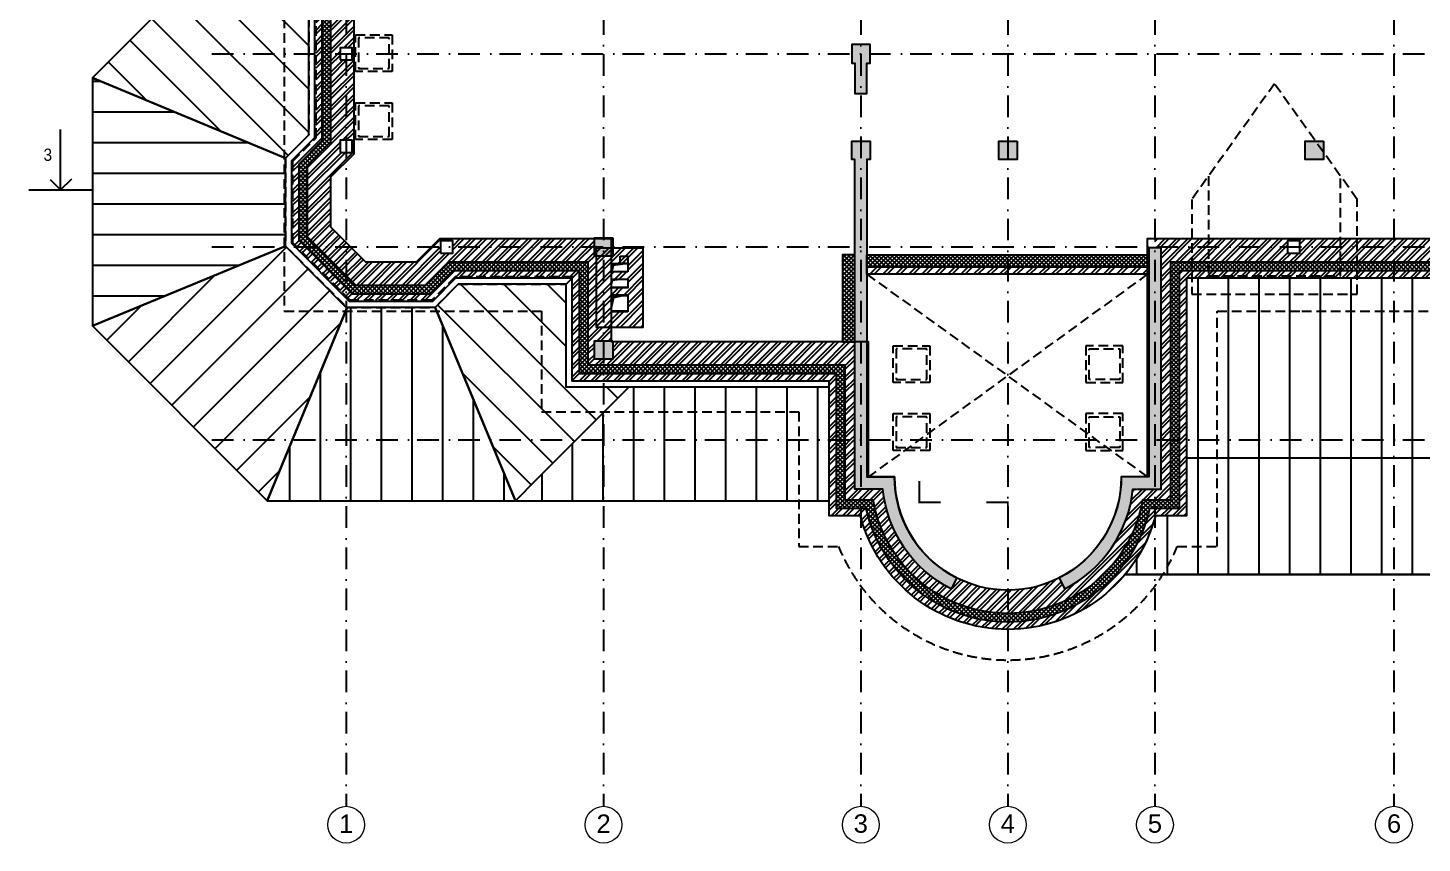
# Model space of a CAD drawing. Header units: millimetres. Extents: x 1177761 to 1329492, y 746793 to 827002.
# Drawn here: x 1225678 to 1248433, y 779421 to 792721 of the extents above; entities that cross this region are included whole.
import ezdxf

# ---------------------------------------------------------------- set-up
doc = ezdxf.new("R2010")
doc.units = ezdxf.units.MM
doc.linetypes.add('HIDDEN', pattern=[9.524999999999999, 6.35, -3.175])
doc.linetypes.add('Tengelyvonal', pattern=[670.2780000000002, 352.7780000000001, -176.389, 0, -141.1110000000001])
for name, color, linetype in [('axis', 40, 'Continuous'), ('roof hatch', 253, 'Continuous'), ('seiling', 7, 'Continuous'), ('text', 7, 'Continuous')]:
    doc.layers.add(name, color=color, linetype=linetype)
for name, color, linetype, lineweight in [('roof', 251, 'Continuous', 15), ('wall', 5, 'Continuous', 30), ('wall hatch', 251, 'Continuous', 15)]:
    doc.layers.add(name, color=color, linetype=linetype, lineweight=lineweight)
doc.styles.add('GENERATED_STYLE_10', font='')
doc.styles.get("Standard").update_dxf_attribs({"font": 'arial.ttf'})
doc.styles.get('GENERATED_STYLE_10').set_extended_font_data('Arial Кириллический')
pattern_1 = [(45, (241950.7361927017, 1638692.937732008), (-92.80776503073436, 92.80776503073437), []), (45, (242012.6080359517, 1638692.937732008), (-92.80776503073436, 92.80776503073437), [])]
pattern_2 = [(45, (241950.7361927017, 1638692.937732008), (-35.35533905932737, 35.35533905932738), []), (135, (241950.7361927017, 1638692.937732008), (-35.35533905932738, -35.35533905932737), [])]

msp = doc.modelspace()

# ---------------------------------------------------------------- hatches: boundary and pattern name
at = {"layer": 'roof hatch', "lineweight": -3, "ltscale": 50}
h = msp.add_hatch(dxfattribs=at)
h.set_pattern_fill('ANSI31', color=256, scale=4000, angle=135, style=0)
h.set_pattern_definition([(180, (107068.3244339103, 1470851.009089514), (-8.526512829121202e-14, -500), [])])
h.paths.add_polyline_path([(1226729.540302648, 787862.4145728125), (1229883.501333268, 789162.6773155446), (1229883.501333268, 790596.6087683007), (1226729.540302648, 791907.8608763376)])
h.paths.add_polyline_path([(1261083.607534041, 789057.7710389475), (1263649.170378444, 786755.6330380143), (1265721.632191716, 784895.965828449), (1265721.675995964, 802228.1131824722), (1261083.60753404, 798031.7319181823)])
h = msp.add_hatch(dxfattribs=at)
h.set_pattern_fill('ANSI31', color=256, scale=4000, angle=45, style=0)
h.set_pattern_definition([(90, (248775.0865137447, 1638802.048426316), (-500, 8.526512829121202e-14), [])])
h.paths.add_polyline_path([(1242335.205074909, 800488.5089542036), (1242509.856553905, 800067.115000741), (1247463.076270178, 800068.9941380509), (1247463.076270178, 800490.6319090999)])
h.paths.add_polyline_path([(1229879.669517779, 799665.1314466267), (1230303.712790347, 799241.2265416732), (1241688.666655505, 799245.9056103509), (1241514.016274181, 799667.300661512)])
h.paths.add_polyline_path([(1251293.97695238, 802228.1131824722), (1252014.53430088, 801507.5558339718), (1261082.958299007, 801508.440847832), (1261083.60753404, 798031.7319181823), (1265721.675995964, 802228.1131824722)])
h.paths.add_polyline_path([(1265721.632191716, 784895.965828449), (1261083.607534041, 789057.7710389475), (1261083.607534041, 788615.3002475797), (1261083.607534041, 786958.0196898456), (1257188.66789696, 786958.0196898456), (1257188.674206794, 784895.965828449)])
edge = h.paths.add_edge_path()
edge.add_line((1251358.552607101, 788637.7641854353), (1244587.66789696, 788637.7641854355))
edge.add_line((1244587.66789696, 788637.7641854355), (1244587.66789696, 784757.7480688439))
edge.add_line((1244587.667896959, 784757.7480688439), (1244078.771350341, 784757.7480689974))
edge.add_arc((1241672.425573402, 785397.748070409), 2489.99999999999, 320.1715699377554, 345.1062063246521, ccw=False)
edge.add_line((1243584.660434699, 783802.9258749156), (1252361.317745804, 783802.925874915))
edge.add_arc((1254273.552607101, 785397.7480704095), 2490.000000000195, 194.8937936417516, 219.8284300622717, ccw=False)
edge.add_line((1251867.206829786, 784757.7480704088), (1251358.552607101, 784757.7480704087))
edge.add_line((1251358.552607101, 784757.7480704087), (1251358.552607101, 788637.7641854353))
h = msp.add_hatch(dxfattribs=at)
h.set_pattern_fill('ANSI31', color=256, scale=4000, angle=90, style=0)
h.set_pattern_definition([(135, (107068.3244339103, 1470851.009089514), (-353.5533905932738, -353.5533905932737), [])])
h.paths.add_polyline_path([(1235485.131323548, 786858.0358344944), (1234461.79638973, 786858.0358344944), (1234461.79638973, 788538.0358344947), (1232699.709784324, 788538.0358344944), (1232322.539748033, 788160.8287916188), (1233634.662652286, 785007.5671632339), (1233979.66544111, 785352.2737779205)])
h.paths.add_polyline_path([(1226729.540302648, 791907.8608763376), (1229883.501333268, 790596.6087683007), (1230262.427838881, 790975.5160846402), (1230262.452779798, 793077.0432132771), (1229570.132250626, 794748.4528243142)])
h = msp.add_hatch(dxfattribs=at)
h.set_pattern_fill('ANSI31', color=256, scale=4000, style=0)
h.set_pattern_definition([(45, (107068.3244339103, 1470851.009089514), (-353.5533905932737, 353.5533905932738), [])])
h.paths.add_polyline_path([(1229582.32033283, 785007.4677261225), (1230884.677562623, 788150.0647854359), (1229883.501333268, 789162.6773155446), (1226729.540302648, 787862.4145728125)])
h = msp.add_hatch(dxfattribs=at)
h.set_pattern_fill('ANSI31', color=256, scale=4000, angle=45, style=0)
h.set_pattern_definition([(90, (241950.7361927017, 1638802.048426316), (-500, 8.526512829121202e-14), [])])
h.paths.add_polyline_path([(1233634.662652286, 785007.5671632339), (1232322.539748033, 788160.8287916188), (1230889.138389451, 788160.8287916189), (1229582.32033283, 785007.4677261225)])
h = msp.add_hatch(dxfattribs=at)
h.set_pattern_fill('ANSI31', color=256, scale=4000, angle=45, style=0)
h.set_pattern_definition([(90, (107068.3244339103, 1470851.009089514), (-500, 8.526512829121202e-14), [])])
h.paths.add_polyline_path([(1238757.5526071, 786858.0358344943), (1235485.131323548, 786858.0358344944), (1233979.66544111, 785352.2737779205), (1233634.662652286, 785007.5671632338), (1238757.5526071, 785007.5671632339)])
at = {"layer": 'seiling', "lineweight": -3, "ltscale": 50}
h = msp.add_hatch(color=256, dxfattribs=at)
h.paths.add_polyline_path([(1235201.79638973, 788622.7480704087), (1235471.796389729, 788622.7480704087), (1235233.078765918, 788590.8111589833), (1235201.79638973, 788487.7480704087)])
h.paths.add_polyline_path([(1235201.79638973, 788367.7480704087), (1235471.796389729, 788367.7480704087), (1235240.475255117, 788329.0692050204), (1235201.79638973, 788097.7480704087)])
at = {"layer": 'wall', "lineweight": -3, "ltscale": 2}
for points in [[(1235201.79638973, 788877.7480704078), (1235471.796389729, 788877.7480704078), (1235231.927566869, 788845.8342098332), (1235201.79638973, 788742.7480704078)], [(1235201.79638973, 788622.7480704078), (1235471.796389729, 788622.7480704078), (1235231.927566869, 788590.8342098332), (1235201.79638973, 788487.7480704078)], [(1235201.79638973, 788357.7480704078), (1235471.796389729, 788357.7480704078), (1235251.707766437, 788307.8366936989), (1235201.79638973, 788087.7480704078)]]:
    msp.add_hatch(color=252, dxfattribs=at).paths.add_polyline_path(points)
at = {"layer": 'wall hatch', "lineweight": -3, "ltscale": 100}
h = msp.add_hatch(dxfattribs=at)
h.set_pattern_fill('ANSI37', color=256, scale=400, style=0)
h.set_pattern_definition(pattern_2)
edge = h.paths.add_edge_path()
edge.add_line((1234681.79638973, 787078.0358344946), (1234681.79638973, 788757.6283994674))
edge.add_line((1234681.79638973, 788757.6283994674), (1232608.561275435, 788757.9974880001))
edge.add_line((1232608.561275435, 788757.9974880001), (1232229.810368386, 788379.2465809503))
edge.add_line((1232229.810368386, 788379.2465809503), (1230978.059051584, 788379.2465809503))
edge.add_line((1230978.059051584, 788379.2465809503), (1230103.501333268, 789253.8042992664))
edge.add_line((1230103.501333268, 789253.8042992664), (1230103.501333268, 790505.4485963134))
edge.add_line((1230103.501333268, 790505.4485963134), (1230482.344096689, 790884.2913597341))
edge.add_line((1230482.344096689, 790884.2913597341), (1230482.344096689, 793570.3704458779))
edge.add_line((1230482.344096689, 793570.3704458779), (1231700.182744267, 794788.2090934555))
edge.add_line((1231700.182744267, 794788.2090934555), (1234681.79638973, 794788.2090934552))
edge.add_line((1234681.79638973, 794788.2090934552), (1234681.79638973, 799088.5934976874))
edge.add_line((1234681.79638973, 799088.5934976874), (1234937.199709812, 799088.5934976877))
edge.add_line((1234937.199709812, 799088.5934976877), (1241783.967040154, 799088.5934976763))
edge.add_line((1241783.967040154, 799088.5934976763), (1242583.890715231, 799888.5171727542))
edge.add_line((1242583.890715231, 799888.5171727542), (1247583.076270178, 799888.517172754))
edge.add_line((1247583.076270178, 799888.517172754), (1247583.076270178, 801031.5169935696))
edge.add_line((1247583.076270178, 801031.5169935696), (1248659.67245908, 802108.1131824723))
edge.add_line((1248659.67245908, 802108.1131824723), (1251244.271324895, 802108.1131824723))
edge.add_line((1251244.271324895, 802108.1131824723), (1251963.943659535, 801388.440847832))
edge.add_line((1251963.943659535, 801388.440847832), (1259148.283959487, 801388.440847832))
edge.add_line((1259148.283959487, 801388.440847832), (1259148.283959487, 795878.2090934552))
edge.add_line((1259148.283959487, 795878.2090934552), (1260963.60753404, 795878.2090934553))
edge.add_line((1260963.60753404, 795878.2090934553), (1260963.607534041, 787078.0196898456))
edge.add_line((1260963.607534041, 787078.0196898456), (1257068.66789696, 787078.0196898455))
edge.add_line((1257068.66789696, 787078.0196898455), (1257068.667896959, 784877.7480704088))
edge.add_line((1257068.667896959, 784877.7480704088), (1256585.802593586, 784877.7480704088))
edge.add_arc((1254273.552607101, 785397.7480704088), 2370.000000000085, 192.674339704931, 347.325660295069, ccw=False)
edge.add_line((1251961.302620616, 784877.7480704088), (1251478.552607101, 784877.7480704088))
edge.add_line((1251478.552607101, 784877.7480704088), (1251478.552607101, 788757.7641854353))
edge.add_line((1251478.552607101, 788757.7641854353), (1249477.835035534, 788757.7641854353))
edge.add_line((1249477.835035534, 788757.7641854353), (1246468.316693662, 788757.7641854353))
edge.add_line((1246468.316693662, 788757.7641854353), (1244467.667896959, 788757.7641854355))
edge.add_line((1244467.667896959, 788757.7641854355), (1244467.667896959, 784877.7480688802))
edge.add_line((1244467.667896959, 784877.7480688802), (1243984.675559576, 784877.7480690258))
edge.add_arc((1241672.425573402, 785397.7480704088), 2370.000000000049, 192.6743397046523, 347.3256602607987, ccw=False)
edge.add_line((1239360.175586914, 784877.7480704201), (1238877.5526071, 784877.7480705655))
edge.add_line((1238877.5526071, 784877.7480705655), (1238877.5526071, 787078.0358344945))
edge.add_line((1238877.5526071, 787078.0358344945), (1234681.79638973, 787078.0358344946))
edge = h.paths.add_edge_path(flags=16)
edge.add_line((1234821.79638973, 787218.0358344946), (1234821.79638973, 788897.6034781284))
edge.add_line((1234821.79638973, 788897.6034781284), (1232550.581700759, 788898.0078120562))
edge.add_line((1232550.581700759, 788898.0078120562), (1232171.820469654, 788519.2465809503))
edge.add_line((1232171.820469654, 788519.2465809503), (1231036.048950317, 788519.2465809503))
edge.add_line((1231036.048950317, 788519.2465809503), (1230243.501333268, 789311.7941979987))
edge.add_line((1230243.501333268, 789311.7941979987), (1230243.501333268, 790447.4586975812))
edge.add_line((1230243.501333268, 790447.4586975812), (1230622.344096689, 790826.301461002))
edge.add_line((1230622.344096689, 790826.301461002), (1230622.344096689, 793512.3805471457))
edge.add_line((1230622.344096689, 793512.3805471457), (1231758.172642999, 794648.2090934555))
edge.add_line((1231758.172642999, 794648.2090934555), (1234821.79638973, 794648.2090934552))
edge.add_line((1234821.79638973, 794648.2090934552), (1234821.79638973, 798948.5934976876))
edge.add_line((1234821.79638973, 798948.5934976876), (1234937.199709813, 798948.5934976877))
edge.add_line((1234937.199709813, 798948.5934976877), (1241841.956938886, 798948.5934976762))
edge.add_line((1241841.956938886, 798948.5934976762), (1242641.880613963, 799748.5171727542))
edge.add_line((1242641.880613963, 799748.5171727542), (1247723.076270178, 799748.517172754))
edge.add_line((1247723.076270178, 799748.517172754), (1247723.076270178, 800973.5270948373))
edge.add_line((1247723.076270178, 800973.5270948373), (1248717.662357812, 801968.1131824723))
edge.add_line((1248717.662357812, 801968.1131824723), (1251186.281426162, 801968.1131824723))
edge.add_line((1251186.281426162, 801968.1131824723), (1251905.953760803, 801248.440847832))
edge.add_line((1251905.953760803, 801248.440847832), (1259008.283959487, 801248.440847832))
edge.add_line((1259008.283959487, 801248.440847832), (1259008.283959487, 795738.2090934552))
edge.add_line((1259008.283959487, 795738.2090934552), (1260823.60753404, 795738.2090934553))
edge.add_line((1260823.60753404, 795738.2090934553), (1260823.607534041, 787218.0196898456))
edge.add_line((1260823.607534041, 787218.0196898456), (1256928.66789696, 787218.0196898455))
edge.add_line((1256928.66789696, 787218.0196898455), (1256928.667896959, 785017.7480704088))
edge.add_line((1256928.667896959, 785017.7480704088), (1256470.937416369, 785017.7480704088))
edge.add_arc((1254273.552607101, 785397.7480704087), 2230.000000000087, 189.8112853047306, 350.1887146952694, ccw=False)
edge.add_line((1252076.167797833, 785017.7480704088), (1251618.552607101, 785017.7480704088))
edge.add_line((1251618.552607101, 785017.7480704088), (1251618.552607101, 788897.7641854353))
edge.add_line((1251618.552607101, 788897.7641854353), (1249477.835035534, 788897.7641854353))
edge.add_line((1249477.835035534, 788897.7641854353), (1246468.316693662, 788897.7641854353))
edge.add_line((1246468.316693662, 788897.7641854353), (1244327.667896959, 788897.7641854355))
edge.add_line((1244327.667896959, 788897.7641854355), (1244327.667896959, 785017.7480689224))
edge.add_line((1244327.667896959, 785017.7480689224), (1243869.810382436, 785017.7480690605))
edge.add_arc((1241672.425573402, 785397.7480704092), 2230.000000000271, 189.8112853053502, 350.1887146601012, ccw=False)
edge.add_line((1239475.040764138, 785017.7480703855), (1239017.5526071, 785017.7480705234))
edge.add_line((1239017.5526071, 785017.7480705234), (1239017.5526071, 787218.0358344945))
edge.add_line((1239017.5526071, 787218.0358344945), (1234821.79638973, 787218.0358344946))
at = {"layer": 'wall hatch', "lineweight": -3, "ltscale": 50}
h = msp.add_hatch(dxfattribs=at)
h.set_pattern_fill('ANSI35', color=256, scale=20, style=0)
h.set_pattern_definition([(45, (107068.3244339103, 1520243.027724917), (-89.80256121069152, 89.80256121069154), []), (45, (107158.1270339103, 1520243.027724917), (-89.80256121069152, 89.80256121069154), [158.75, -31.75, 0, -31.75])])
h.paths.add_polyline_path([(1246822.962800336, 790872.7413868997), (1246822.962800336, 790572.7413868997), (1246522.962800336, 790572.7413868997), (1246522.962800336, 790872.7413868997)])
h.paths.add_polyline_path([(1252023.5526071, 792447.7180697595), (1251973.5526071, 792447.7180697597), (1251773.5526071, 792447.7180697597), (1251723.5526071, 792447.7180697593), (1251723.5526071, 792147.7180697595), (1251773.5526071, 792147.7180697595), (1251773.57195502, 790957.5802135353), (1251973.57195502, 790957.5802135351), (1251973.5526071, 792147.7180697595), (1252023.5526071, 792147.7180697597)])
h.paths.add_polyline_path([(1239372.5526071, 791652.1673777401), (1239372.5526071, 792147.7180697598), (1239422.5526071, 792147.7180697598), (1239422.5526071, 792447.7180697601), (1239422.552607072, 792448.05356264), (1239422.5526071, 792447.7180697598), (1239122.5526071, 792447.7180697598), (1239122.552607072, 792448.0535626399), (1239122.552607044, 792448.3890555201), (1239122.552607072, 792448.0535626399), (1239122.5526071, 792447.7180697599), (1239122.5526071, 792147.7180697599), (1239172.5526071, 792147.71806976), (1239172.5526071, 791652.1673777401)])
edge = h.paths.add_edge_path()
edge.add_arc((1241672.425573401, 785397.7480683621), 2049.999999998882, 185.5987377969722, 243.17419840537042, ccw=False)
edge.add_line((1239632.204997024, 785197.7480690479), (1239172.190339869, 785197.7480690478))
edge.add_line((1239172.190339869, 785197.7480690478), (1239172.549955681, 790572.16737774))
edge.add_line((1239172.549955681, 790572.16737774), (1239122.552607101, 790572.16737774))
edge.add_line((1239122.5526071, 790572.16737774), (1239122.5526071, 790872.16737774))
edge.add_line((1239122.5526071, 790872.16737774), (1239422.5526071, 790872.16737774))
edge.add_line((1239422.5526071, 790872.16737774), (1239422.5526071, 790572.16737774))
edge.add_line((1239422.5526071, 790572.16737774), (1239372.5526071, 790572.16737774))
edge.add_line((1239372.5526071, 790572.16737774), (1239372.5526071, 785397.7480676695))
edge.add_line((1239372.5526071, 785397.7480676695), (1239822.425573402, 785397.7480690479))
edge.add_arc((1241672.425573402, 785397.7480683624), 1849.999999999767, 179.9999999787674, 243.1741984044195)
edge.add_line((1240837.558597007, 783746.8400964494), (1240747.302707697, 783568.3635589306))
h.paths.add_polyline_path([(1241822.425573402, 790872.7413868997), (1241822.425573402, 790572.7413868997), (1241522.425573402, 790572.7413868997), (1241522.425573402, 790872.7413868997)])
h.paths.add_polyline_path([(1235222.79638973, 787618.2480690483), (1235222.79638973, 787318.2480690483), (1234922.79638973, 787318.2480690483), (1234922.79638973, 787618.2480690483)])
h.paths.add_polyline_path([(1235222.79638973, 789297.7480690477), (1235222.79638973, 788997.7480690477), (1234922.79638973, 788997.7480690477), (1234922.79638973, 789297.7480690477)])
edge = h.paths.add_edge_path()
edge.add_line((1242507.292552503, 783746.8400978179), (1242597.548442105, 783568.3635604474))
edge.add_arc((1241672.425573403, 785397.7480683621), 2049.999999998346, 296.8258016885387, 354.4012622030259)
edge.add_line((1243712.646149779, 785197.7480690479), (1244172.660806935, 785197.7480690478))
edge.add_line((1244172.660806935, 785197.7480690478), (1244172.660806935, 789132.2425969205))
edge.add_line((1244172.660806935, 789132.2425969205), (1243972.660806935, 789132.2425969205))
edge.add_line((1243972.660806935, 789132.2425969205), (1243972.660806935, 785397.7480676683))
edge.add_line((1243972.660806935, 785397.7480676683), (1243522.425573402, 785397.7480690479))
edge.add_arc((1241672.425573402, 785397.7480683624), 1850.000000000233, -63.17419831047778, 2.1232608560239896e-08, ccw=False)
edge = h.paths.add_edge_path()
edge.add_arc((1254273.552607101, 785397.7480683624), 1850.000000000095, 179.9999999787711, 243.1741983039572, ccw=False)
edge.add_line((1252423.552607101, 785397.7480690478), (1251998.552607101, 785397.7480690478))
edge.add_line((1251998.5526071, 785397.7480690478), (1251973.5526071, 785397.7480676689))
edge.add_line((1251973.5526071, 785397.7480676689), (1251973.552607101, 790047.580213535))
edge.add_line((1251973.552607101, 790047.580213535), (1251773.552607101, 790047.580213535))
edge.add_line((1251773.552607101, 790047.580213535), (1251773.552607101, 785397.7480676684))
edge.add_line((1251773.5526071, 785397.7480676684), (1251773.317373567, 785397.7480676684))
edge.add_line((1251773.317373568, 785397.7480676684), (1251773.317373567, 785197.7480690479))
edge.add_line((1251773.317373567, 785197.7480690479), (1252233.332030723, 785197.7480690479))
edge.add_arc((1254273.552607099, 785397.7480683621), 2049.999999998418, 185.5987377969735, 243.1741983049366)
edge.add_line((1253348.429738189, 783568.3635605526), (1253438.685628088, 783746.8400984594))
h.paths.add_polyline_path([(1256773.667896959, 791434.0435798317), (1256773.667896959, 792147.71806976), (1256773.667896959, 792197.71806976), (1260423.254667185, 792197.71806976), (1260423.254667185, 792147.71806976), (1260723.254667185, 792147.71806976), (1260723.254667185, 792172.7180643786), (1260723.254667185, 792422.7182102791), (1260723.254667185, 792447.7180697601), (1260423.254667185, 792447.71806976), (1260423.254667185, 792397.7180697601), (1256773.667896959, 792397.7180697599), (1256773.667896959, 792447.71806976), (1256473.667896959, 792447.7180697601), (1256473.667896959, 792422.7182102797), (1256473.667896959, 792172.7180697598), (1256473.667896959, 792147.71806976), (1256573.667896959, 792147.71806976), (1256573.667896959, 791434.0435798317)])
edge = h.paths.add_edge_path()
edge.add_line((1256573.667896959, 788969.0995470093), (1256573.667896959, 785397.7480676686))
edge.add_line((1256573.667896959, 785397.7480676686), (1256123.5526071, 785397.7480690479))
edge.add_arc((1254273.5526071, 785397.7480683622), 1850, -63.17419830394738, 2.1236189695628127e-08, ccw=False)
edge.add_line((1255108.41958639, 783746.8400979132), (1255198.675476013, 783568.3635605527))
edge.add_arc((1254273.552607102, 785397.7480683619), 2049.999999998265, 296.8258016950736, 354.4012622030324)
edge.add_line((1256313.773183478, 785197.7480690479), (1256773.787840634, 785197.7480690478))
edge.add_line((1256773.787840634, 785197.7480690478), (1256773.787840634, 785397.7480676683))
edge.add_line((1256773.787840634, 785397.7480676683), (1256773.667896959, 785397.7480676684))
edge.add_line((1256773.667896959, 785397.7480676684), (1256773.667896959, 788969.0995470093))
edge.add_line((1256773.667896959, 788969.0995470093), (1256573.667896959, 788969.0995470093))
h.paths.add_polyline_path([(1256773.667896959, 790654.0435798318), (1256573.667896959, 790654.0435798318), (1256573.667896959, 789749.099547009), (1256773.667896959, 789749.0995470091)])
h.paths.add_polyline_path([(1260423.254667185, 794898.2090920946), (1260423.254667185, 794848.2090920943), (1260723.254667185, 794848.2090920943), (1260723.254667185, 794898.2090920944), (1260723.254667185, 795098.2090920944), (1260723.254667185, 795148.2090920943), (1260423.254667185, 795148.2090920943), (1260423.254667185, 795098.2090920944), (1258893.242363153, 795098.2090920943), (1258893.242363153, 795148.209092094), (1258593.242363153, 795148.2090920941), (1258593.242363153, 795098.2090920944), (1257553.667896959, 795098.2090920943), (1257553.667896959, 794898.2090920944), (1258593.242363153, 794898.2090920944), (1258593.242363153, 794848.209092094), (1258893.242363153, 794848.209092094), (1258893.242363153, 794898.2090920943)])
h.paths.add_polyline_path([(1259408.283959488, 795098.2090920946), (1259688.283959487, 795098.2090920946), (1259688.283959487, 794898.2090920944), (1259408.283959488, 794898.2090920944)], flags=17)
h.paths.add_polyline_path([(1256473.667896959, 795148.2090920942), (1256773.667896959, 795148.2090920942), (1256773.667896959, 794848.2090920943), (1256473.667896959, 794848.2090920943)])
h.paths.add_polyline_path([(1252023.5526071, 795148.209092094), (1252023.5526071, 794848.209092094), (1251723.5526071, 794848.209092094), (1251723.5526071, 795148.209092094)])
h.paths.add_polyline_path([(1248123.075864598, 795148.2090920939), (1248123.075864598, 794848.2090920939), (1247823.075864598, 794848.2090920939), (1247823.075864598, 795148.2090920939)])
h.paths.add_polyline_path([(1241822.425573402, 795148.209092094), (1241822.425573402, 794848.209092094), (1241522.425573402, 794848.209092094), (1241522.425573402, 795148.209092094)])
h.paths.add_polyline_path([(1235222.79638973, 795148.2090920941), (1235222.79638973, 794848.2090920941), (1234922.79638973, 794848.2090920941), (1234922.79638973, 795148.2090920941)])
h.paths.add_polyline_path([(1235222.79638973, 798848.5934963151), (1235222.79638973, 798548.5934963151), (1234922.79638973, 798548.5934963151), (1234922.79638973, 798848.5934963151)])
h.paths.add_polyline_path([(1239122.5526071, 798848.5934963151), (1239422.5526071, 798848.5934963151), (1239422.5526071, 798548.5934963151), (1239122.5526071, 798548.5934963151)])
h.paths.add_polyline_path([(1241822.425573402, 798848.5934963148), (1241822.425573402, 798548.5934963148), (1241522.425573402, 798548.5934963148), (1241522.425573402, 798848.5934963148)])
h.paths.add_polyline_path([(1242943.251991223, 799648.517172754), (1242943.251991223, 799348.517172754), (1242643.251991223, 799348.517172754), (1242643.251991223, 799648.517172754)])
h.paths.add_polyline_path([(1248123.075864598, 799648.5171713928), (1248123.075864598, 799348.5171713928), (1247823.075864598, 799348.5171713928), (1247823.075864598, 799648.5171713928)])
h.paths.add_polyline_path([(1251818.380286465, 801299.0297102926), (1251606.248252109, 801086.8976759363), (1251818.380286465, 800874.7656415806), (1252030.512320821, 801086.8976759368)])
h.paths.add_polyline_path([(1248080.305729431, 801293.7719422135), (1248292.437763786, 801081.6399078573), (1248080.30572943, 800869.5078735015), (1247868.173695074, 801081.6399078578)])
h.paths.add_polyline_path([(1258893.242363153, 801148.4408464709), (1258893.242363153, 800848.4408464709), (1258593.242363153, 800848.4408464709), (1258593.242363153, 801148.4408464709)], flags=17)
h.paths.add_polyline_path([(1256773.667896959, 801148.4408464712), (1256773.667896959, 800848.4408464712), (1256473.667896959, 800848.4408464712), (1256473.667896959, 801148.4408464712)])
edge = h.paths.add_edge_path()
edge.add_line((1258893.242363153, 800848.4408464709), (1258628.283959487, 800848.4408464708))
edge.add_line((1258593.242363153, 800868.4408464715), (1258593.242363153, 801148.4408464709))
edge.add_line((1258590.242363153, 800868.4408464715), (1258593.242363153, 800868.4408464715))
at = {"layer": 'wall hatch', "lineweight": -3, "ltscale": 100}
h = msp.add_hatch(dxfattribs=at)
h.set_pattern_fill('ANSI32', color=256, scale=350, style=0)
h.set_pattern_definition(pattern_1)
h.paths.add_polyline_path([(1234681.79638973, 794998.209093455), (1234561.796389731, 794998.209093455), (1234561.79638973, 794908.2090934553), (1231650.477116783, 794908.2090934556), (1230872.344607938, 794130.0765846113), (1230872.344607938, 793960.3709571266), (1231700.182744267, 794788.2090934553), (1234681.79638973, 794788.2090934555)], flags=17)
h.paths.add_polyline_path([(1235201.79638973, 794848.2090934544), (1235072.79638973, 794848.2090934544), (1235072.79638973, 794268.2090934552), (1235201.79638973, 794268.2090934553)])
h.paths.add_polyline_path([(1235072.79638973, 794848.2090934545), (1234922.79638973, 794848.2090934544), (1234922.79638973, 794998.209093455), (1234821.79638973, 794998.209093455), (1234821.79638973, 794648.2090934551), (1231758.172642999, 794648.2090934556), (1230872.344607938, 793762.3810583943), (1230872.344607938, 793454.9793934418), (1230972.344607936, 793454.9793934418), (1230972.344607936, 793254.9793934418), (1230872.344607938, 793254.9793934417), (1230872.344607938, 792397.7180711209), (1230972.344607936, 792397.7180711208), (1230972.344607936, 792297.7180711208), (1231002.344096689, 792297.7180711208), (1231002.344096689, 793354.9793934439), (1231915.573796701, 794268.2090934555), (1235072.79638973, 794268.2090934552)])
h.paths.add_polyline_path([(1232073.445901569, 794298.2090934553), (1231873.445901569, 794298.2090934553), (1231873.445901569, 794498.2090934552), (1232073.445901569, 794498.2090934553)], flags=16)
h.paths.add_polyline_path([(1230872.344607938, 793254.9793934418), (1230772.344607936, 793254.979393442), (1230772.344607936, 793454.9793934418), (1230872.344607938, 793454.9793934418), (1230872.344607938, 793762.3810583942), (1230622.344096689, 793512.3805471457), (1230622.344096689, 792297.7180711208), (1230772.344607936, 792297.7180711208), (1230772.344607936, 792397.7180711209), (1230872.344607938, 792397.7180711209)])
h.paths.add_polyline_path([(1230872.344607938, 792197.7180711209), (1230772.344607936, 792197.7180711209), (1230772.344607936, 792297.7180711208), (1230622.344096689, 792297.7180711208), (1230622.344096689, 790826.3014610019), (1230243.501333268, 790447.4586975812), (1230243.501333268, 789311.7941979988), (1230407.547460858, 789147.7480704085), (1230872.344607938, 789147.7480704086), (1230872.344607938, 789220.3520770305), (1230623.501333268, 789469.1953517004), (1230623.501333268, 790290.0575438794), (1230872.344607938, 790538.900818549), (1230872.344607938, 790687.7480704085), (1230772.344607938, 790687.7480704085), (1230772.344607938, 790887.7480704084), (1230872.344607938, 790887.7480704084)])
h.paths.add_polyline_path([(1231002.344096689, 792297.7180711209), (1230972.344607936, 792297.718071121), (1230972.344607936, 792197.7180711208), (1230872.344607938, 792197.7180711208), (1230872.344607938, 790887.7480704085), (1230972.344607938, 790887.7480704085), (1230972.344607938, 790687.7480704084), (1230872.344607938, 790687.7480704084), (1230872.344607938, 790538.9008185489), (1231002.344096689, 790668.9003073003)])
h.paths.add_polyline_path([(1230872.344607938, 789147.7480704085), (1230407.547460858, 789147.7480704085), (1230872.344607938, 788682.9509233292)], flags=17)
h.paths.add_polyline_path([(1230944.94861456, 789147.7480704085), (1230872.344607938, 789147.7480704086), (1230872.344607938, 788682.9509233293), (1231036.048950317, 788519.2465809503), (1232171.820469654, 788519.2465809503), (1232550.581700759, 788898.0078120561), (1234821.79638973, 788897.6034781284), (1234821.79638973, 787218.0358344945), (1235072.79638973, 787218.0358344944), (1235072.79638973, 787318.2480704086), (1234922.79638973, 787318.2480704088), (1234922.79638973, 787618.2480704086), (1235072.79638973, 787618.2480704086), (1235072.79638973, 787837.7480704078), (1234951.79638973, 787837.7480704078), (1234951.79638973, 788997.748070408), (1234922.79638973, 788997.748070408), (1234922.79638973, 789147.7480704086), (1232612.344607938, 789147.7480704085), (1232612.344607938, 789047.7480704084), (1232412.344607938, 789047.7480704084), (1232412.344607938, 789147.7480704086), (1232262.92080541, 789147.7480704085), (1232014.419315951, 788899.2465809503), (1231193.450104018, 788899.2465809505)])
h.paths.add_polyline_path([(1234922.79638973, 789277.5855035837), (1232393.208569495, 789278.0358344942), (1232262.920805409, 789147.7480704087), (1232412.344607938, 789147.7480704087), (1232412.344607938, 789247.7480704084), (1232612.344607938, 789247.7480704085), (1232612.344607938, 789147.7480704087), (1234922.79638973, 789147.7480704088)])
h.paths.add_polyline_path([(1230482.344096689, 792297.7180711208), (1230382.344096689, 792297.7180711208), (1230382.344096689, 790925.7127159716), (1230003.501333268, 790546.869952551), (1230003.501333268, 789212.3829430293), (1230068.136205889, 789147.7480704087), (1230209.557562126, 789147.7480704088), (1230103.501333268, 789253.8042992661), (1230103.501333268, 790505.4485963132), (1230482.344096689, 790884.2913597341)])
h.paths.add_polyline_path([(1230482.344096689, 793570.3704458781), (1230872.344607938, 793960.3709571267), (1230872.344607938, 794130.0765846111), (1230682.344096689, 793940.0760733627), (1230682.344096689, 793903.5012688468), (1230645.769292173, 793903.5012688468), (1230632.344096689, 793890.0760733626), (1230632.344096689, 793860.9850076196), (1230382.344096689, 793611.7918021149), (1230382.344096689, 792297.7180711209), (1230482.344096689, 792297.7180711209)])
h.paths.add_polyline_path([(1230209.557562126, 789147.7480704085), (1230068.136205889, 789147.7480704086), (1230872.344607938, 788343.5396683598), (1230872.344607938, 788484.9610245969)])
h.paths.add_polyline_path([(1232650.020978167, 788658.0358344944), (1234581.79638973, 788658.0358344945), (1234561.79638973, 788638.0358344946), (1234561.79638973, 786958.0358344945), (1235072.79638973, 786958.0358344945), (1235072.79638973, 787078.0358344946), (1234681.79638973, 787078.0358344946), (1234681.79638973, 788757.6283994676), (1232608.561275435, 788757.997488), (1232229.810368386, 788379.2465809503), (1230978.059051584, 788379.2465809503), (1230872.344607938, 788484.961024597), (1230872.344607938, 788343.5396683603), (1230936.637695347, 788279.2465809503), (1232271.231724623, 788279.2465809507)])
h.paths.add_polyline_path([(1235201.79638973, 787837.7480704079), (1235072.79638973, 787837.7480704078), (1235072.79638973, 787618.2480704087), (1235201.79638973, 787618.2480704086)])
h.paths.add_polyline_path([(1239172.35094822, 787598.0224583658), (1238972.446152787, 787598.0358344945), (1235222.79638973, 787598.0358344946), (1235222.79638973, 787318.2480704087), (1235072.79638973, 787318.2480704088), (1235072.79638973, 787218.0358344946), (1239017.5526071, 787218.0358344944), (1239017.5526071, 785997.7480704089), (1239172.243869866, 785997.7480704088)])
h.paths.add_polyline_path([(1238877.5526071, 787078.0358344945), (1235072.79638973, 787078.0358344946), (1235072.79638973, 786958.0358344945), (1238757.5526071, 786958.0358344944), (1238757.5526071, 785997.7480704089), (1238877.5526071, 785997.7480704089)], flags=17)
h = msp.add_hatch(dxfattribs=at)
h.set_pattern_fill('ANSI32', color=256, scale=350, style=0)
h.set_pattern_definition(pattern_1)
h.paths.add_polyline_path([(1251000.202869783, 789147.7480704088), (1251000.202869783, 788897.7641854354), (1251272.948219518, 788897.7641854355), (1251272.948219518, 789147.7480704086)])
h.paths.add_polyline_path([(1251272.948219518, 789147.7480704086), (1251272.948219518, 789277.7641854353), (1251000.202869783, 789277.7641854351), (1251000.202869783, 789147.7480704087)])
h.paths.add_polyline_path([(1251000.202869783, 789147.7480704087), (1251000.202869783, 789277.7641854353), (1249477.835035534, 789277.7641854353), (1248845.693569253, 789277.7641854351), (1248845.693569253, 789147.7480704087), (1249507.835035534, 789147.7480704088), (1249507.835035534, 789247.7480704086), (1249707.835035534, 789247.7480704085), (1249707.835035534, 789147.7480704088)])
h.paths.add_polyline_path([(1249707.835035534, 789147.7480704086), (1249707.835035534, 789047.7480704084), (1249507.835035534, 789047.7480704084), (1249507.835035534, 789147.7480704087), (1248845.693569253, 789147.7480704087), (1248845.693569253, 788897.7641854351), (1249477.835035534, 788897.7641854353), (1251000.202869783, 788897.7641854351), (1251000.202869783, 789147.7480704086)])
h.paths.add_polyline_path([(1248572.948219518, 788897.7641854354), (1248572.948219518, 789147.7480704087), (1247973.075864598, 789147.7480704086), (1247973.075864598, 788897.7641854353)])
h.paths.add_polyline_path([(1248572.948219518, 789147.7480704085), (1248572.948219518, 789277.7641854353), (1247973.075864598, 789277.7641854353), (1247973.075864598, 789147.7480704086)])
h.paths.add_polyline_path([(1247973.075864598, 789147.7480704087), (1247973.075864598, 789277.7641854353), (1247373.11678781, 789277.7641854351), (1247373.11678781, 789147.7480704086)])
h.paths.add_polyline_path([(1247373.11678781, 789147.7480704086), (1247373.116787809, 788897.7641854354), (1247973.075864598, 788897.7641854353), (1247973.075864598, 789147.7480704087)])
h.paths.add_polyline_path([(1247373.116787809, 789147.7480704087), (1247100.371438075, 789147.7480704087), (1247100.371438075, 788897.7641854351), (1247373.11678781, 788897.7641854351)])
h.paths.add_polyline_path([(1247373.11678781, 789147.7480704085), (1247373.116787809, 789277.7641854353), (1247100.371438075, 789277.764185435), (1247100.371438075, 789147.7480704087)])
h.paths.add_polyline_path([(1247100.371438075, 789147.7480704086), (1247100.371438074, 789277.7641854353), (1246468.316693662, 789277.7641854353), (1244945.862137545, 789277.7641854354), (1244945.862137545, 789147.7480704087), (1246238.316693662, 789147.7480704086), (1246238.316693662, 789247.7480704084), (1246438.316693662, 789247.7480704084), (1246438.316693662, 789147.7480704086)])
h.paths.add_polyline_path([(1246438.316693662, 789147.7480704088), (1246438.316693662, 789047.7480704085), (1246238.316693662, 789047.7480704084), (1246238.316693662, 789147.7480704087), (1244945.862137545, 789147.7480704087), (1244945.862137545, 788897.7641854354), (1246468.316693662, 788897.7641854353), (1247100.371438075, 788897.7641854351), (1247100.371438074, 789147.7480704086)])
h.paths.add_polyline_path([(1244673.11678781, 789147.7480704089), (1244673.11678781, 788897.7641854355), (1244945.862137545, 788897.7641854355), (1244945.862137545, 789147.7480704087)])
h.paths.add_polyline_path([(1244945.862137545, 789147.7480704087), (1244945.862137545, 789277.7641854353), (1244673.11678781, 789277.7641854351), (1244673.11678781, 789147.7480704086)])
h.paths.add_polyline_path([(1244673.11678781, 789147.7480704085), (1244673.116787809, 789277.7641854356), (1244072.667896959, 789277.7641854355), (1244072.667896959, 789147.7480704087)])
h.paths.add_polyline_path([(1244072.667896959, 789147.7480704087), (1244072.667896959, 789132.2425982811), (1244172.660806935, 789132.242598281), (1244172.660806935, 785997.7480704089), (1244327.667896959, 785997.7480704089), (1244327.667896959, 788897.7641854355), (1244673.11678781, 788897.7641854355), (1244673.11678781, 789147.7480704086)])
h.paths.add_polyline_path([(1244467.667896959, 785997.7480704089), (1244587.667896959, 785997.7480704089), (1244587.66789696, 788637.7641854354), (1244673.11678781, 788637.7641854354), (1244673.116787809, 788757.7641854355), (1244467.667896959, 788757.7641854355)], flags=17)
h.paths.add_polyline_path([(1244673.11678781, 788757.7641854355), (1244673.11678781, 788637.7641854354), (1247373.116787809, 788637.7641854355), (1247373.116787809, 788757.7641854353), (1247100.371438075, 788757.7641854351), (1247100.371438075, 788675.39109854), (1244945.862137545, 788675.39109854), (1244945.862137545, 788757.7641854355)])
h.paths.add_polyline_path([(1244945.862137545, 788757.7641854355), (1244945.862137545, 788675.39109854), (1247100.371438075, 788675.39109854), (1247100.371438075, 788757.7641854353), (1246468.316693662, 788757.7641854353)], flags=17)
h.paths.add_polyline_path([(1247973.075864598, 788637.7641854353), (1247973.075864598, 788757.7641854354), (1247373.11678781, 788757.7641854354), (1247373.116787809, 788637.7641854355)])
h.paths.add_polyline_path([(1247973.075864598, 788757.7641854353), (1247973.075864598, 788637.7641854353), (1248572.948219518, 788637.7641854354), (1248572.948219518, 788757.7641854351)])
h.paths.add_polyline_path([(1248572.948219518, 788757.7641854354), (1248572.948219518, 788637.7641854353), (1251272.948219518, 788637.7641854354), (1251272.948219518, 788757.7641854351), (1251000.202869783, 788757.7641854351), (1251000.202869783, 788675.39109854), (1248845.693569253, 788675.39109854), (1248845.693569253, 788757.7641854353)])
h.paths.add_polyline_path([(1251000.202869783, 788675.3910985399), (1251000.202869783, 788757.7641854353), (1249477.835035534, 788757.7641854353), (1248845.693569253, 788757.7641854353), (1248845.693569253, 788675.3910985399)], flags=17)
h.paths.add_polyline_path([(1244467.66789696, 784877.74806888), (1244072.667896959, 784877.7480689993), (1244072.667896959, 784757.7480689991), (1244587.667896959, 784757.7480688439), (1244587.667896959, 785997.7480704089), (1244467.667896959, 785997.7480704089)])
h.paths.add_polyline_path([(1244327.667896959, 785997.748070409), (1244172.660806935, 785997.7480704092), (1244172.660806935, 785197.7480704084), (1244072.667896959, 785197.7480704084), (1244072.667896959, 785017.7480689994), (1244327.66789696, 785017.7480689224)])
h.paths.add_polyline_path([(1242597.548442105, 783568.3635618078), (1242507.292552503, 783746.8400991785, -0.1175871376229551), (1241672.425573402, 783547.7480697229), (1241672.425573402, 783167.748070409, 0.3649030194924083), (1243869.810382436, 785017.7480690605), (1244072.667896959, 785017.7480689995), (1244072.667896959, 785197.7480704085), (1243712.646149779, 785197.7480704084, -0.256642231091603)])
h.paths.add_polyline_path([(1241672.425573402, 783027.7480704088), (1241672.425573402, 782907.7480704092, 0.3373595137594644), (1244072.667896959, 784735.2250231078), (1244072.667896959, 784877.7480689991), (1243984.675559576, 784877.7480690258, -0.350810675340466)])
h.paths.add_polyline_path([(1241672.425573402, 782907.7480704092), (1241672.425573402, 783027.7480704088, -0.3508106755097778), (1239360.175586914, 784877.7480704201), (1239272.5526071, 784877.7480704465), (1239272.5526071, 784733.8883370192, 0.3372044397444722)])
h.paths.add_polyline_path([(1240837.558597007, 783746.8400978098), (1240747.302707697, 783568.363560291, -0.256642231528379), (1239632.204997024, 785197.7480704084), (1239272.5526071, 785197.7480704082), (1239272.552607101, 785017.7480704465), (1239475.040764138, 785017.7480703855, 0.3649030196632286), (1241672.425573402, 783167.748070409), (1241672.425573402, 783547.7480697228, -0.1175871372074199)])
h.paths.add_polyline_path([(1238877.5526071, 784877.7480705655), (1238877.552607101, 785997.7480704089), (1238757.5526071, 785997.7480704089), (1238757.5526071, 785007.5671632339), (1238757.5526071, 784757.7480706015), (1239272.5526071, 784757.7480704465), (1239272.5526071, 784877.7480704465)])
h.paths.add_polyline_path([(1239272.5526071, 785017.7480704463), (1239272.5526071, 785197.7480704081), (1239172.190339869, 785197.7480704084), (1239172.243869866, 785997.7480704089), (1239017.5526071, 785997.7480704089), (1239017.552607101, 785017.7480705234)])
h = msp.add_hatch(dxfattribs=at)
h.set_pattern_fill('ANSI32', color=256, scale=15, style=0)
h.set_pattern_definition([(45, (37963.35214812477, 1470851.009089514), (-101.027881362028, 101.027881362028), []), (45, (38030.70409812481, 1470851.009089514), (-101.027881362028, 101.027881362028), [])])
h.paths.add_polyline_path([(1235471.796389729, 788087.7480704078), (1235201.79638973, 788087.7480704078), (1235201.79638973, 788357.7480704078), (1235471.796389729, 788357.7480704078)], flags=16)
h.paths.add_polyline_path([(1235201.79638973, 788622.7480704087), (1235471.796389729, 788622.7480704087), (1235471.796389729, 788477.7480704087), (1235201.79638973, 788477.7480704087)], flags=16)
h.paths.add_polyline_path([(1235471.796389729, 788742.7480704087), (1235201.79638973, 788742.7480704087), (1235201.79638973, 788877.7480704087), (1235471.796389729, 788877.7480704087)], flags=16)
h.paths.add_polyline_path([(1234951.79638973, 789127.7480704078), (1234951.79638973, 787837.7480704078), (1235721.796389729, 787837.7480704078), (1235721.796389729, 789127.7480704078)])
h = msp.add_hatch(dxfattribs=at)
h.set_pattern_fill('ANSI37', color=256, scale=400, style=0)
h.set_pattern_definition(pattern_2)
h.paths.add_polyline_path([(1239172.446152788, 789020.8443993295), (1238972.446152787, 789020.8443993296), (1238972.446152787, 787598.0358344946), (1239172.350949115, 787598.0358344945)])
h.paths.add_polyline_path([(1241672.425573402, 789020.8443993297), (1239372.5526071, 789020.8443993296), (1239372.5526071, 788820.8443993296), (1241672.425573402, 788820.8443993296)])
h.paths.add_polyline_path([(1243947.667896959, 789020.8443993297), (1241672.425573402, 789020.8443993296), (1241672.425573402, 788820.8443993297), (1243947.667896959, 788820.8443993297)])
h = msp.add_hatch(dxfattribs=at)
h.set_pattern_fill('ANSI32', color=256, scale=400, style=0)
h.set_pattern_definition([(45, (241950.7361927017, 1638692.937732008), (-106.0660171779821, 106.0660171779821), []), (45, (242021.4468707017, 1638692.937732008), (-106.0660171779821, 106.0660171779821), [])])
h.paths.add_polyline_path([(1239372.5526071, 788820.8443993296), (1243947.667896959, 788820.8443993296), (1243947.667896959, 788700.8443993296), (1239372.5526071, 788700.8443993296)])

# ---------------------------------------------------------------- linework, layer by layer
at = {"layer": 'axis', "linetype": 'Tengelyvonal'}
for p, q in [((1228679.69381836, 792297.7180711209), (1267957.123294729, 792297.7180711208)), ((1228679.69381836, 789147.7480704085), (1267957.12329473, 789147.7480704088)), ((1228679.69381836, 785997.7480704089), (1267957.12329473, 785997.7480704089))]:
    msp.add_line(p, q, dxfattribs=at)
for points in [[(1230872.344607938, 801675.4696063689), (1230872.344607938, 780020.9263762841)], [(1235072.79638973, 801675.469606369), (1235072.79638973, 780020.9263762841)], [(1239272.5526071, 801675.469606369), (1239272.5526071, 780020.9263762841)], [(1241672.425573402, 801675.4696063689), (1241672.425573402, 780020.9263762841)], [(1244072.667896959, 801675.469606369), (1244072.667896959, 780020.9263762841)], [(1247973.075864598, 801675.469606369), (1247973.075864598, 780020.9263762841)]]:
    msp.add_lwpolyline(points, dxfattribs=at)
at = {"layer": 'axis', "color": 3, "linetype": 'Continuous', "lineweight": 15}
for centre in [(1230872.344607938, 779720.9263762842), (1235072.79638973, 779720.9263762842), (1239272.5526071, 779720.9263762842), (1241672.425573402, 779720.9263762842), (1244072.667896959, 779720.9263762842), (1247973.075864598, 779720.9263762842)]:
    msp.add_circle(centre, 300.0000000000001, dxfattribs=at)
at = {"layer": 'roof', "linetype": 'Continuous', "lineweight": -3}
for p, q in [((1244587.667896959, 785707.7641854353), (1251358.552607101, 785707.7641854353)), ((1252361.317745804, 783802.925874915), (1243584.660434699, 783802.9258749156))]:
    msp.add_line(p, q, dxfattribs=at)
for points in [[(1226729.540302648, 791907.8608763376), (1229883.501333268, 790596.6087683007), (1230262.427838881, 790975.5160846402), (1230262.452779798, 793077.0432132771), (1229570.132250626, 794748.4528243142)], [(1226729.540302648, 787862.4145728125), (1229883.501333268, 789162.6773155446), (1229883.501333268, 790596.6087683007), (1226729.540302648, 791907.8608763376)], [(1229582.32033283, 785007.4677261225), (1230884.677562623, 788150.0647854359), (1229883.501333268, 789162.6773155446), (1226729.540302648, 787862.4145728125)], [(1235485.131323548, 786858.0358344944), (1234461.79638973, 786858.0358344944), (1234461.79638973, 788538.0358344947), (1232699.709784324, 788538.0358344944), (1232322.539748033, 788160.8287916188), (1233634.662652286, 785007.5671632339), (1233979.66544111, 785352.2737779205)], [(1233634.662652286, 785007.5671632339), (1232322.539748033, 788160.8287916188), (1230889.138389451, 788160.8287916189), (1229582.32033283, 785007.4677261225)], [(1238757.5526071, 786858.0358344943), (1235485.131323548, 786858.0358344944), (1233979.66544111, 785352.2737779205), (1233634.662652286, 785007.5671632338), (1238757.5526071, 785007.5671632339)]]:
    msp.add_lwpolyline(points, close=True, dxfattribs=at)
msp.add_lwpolyline([(1251358.552607101, 788637.7641854353), (1251358.552607101, 788637.7641854353), (1251358.552607101, 788637.7641854353), (1251358.552607101, 788637.7641854353), (1244587.66789696, 788637.7641854355), (1244587.66789696, 788637.7641854355), (1244587.667896959, 784757.7480688439), (1244078.771350341, 784757.7480689974, -0.1092291973626509), (1243584.660434699, 783802.9258749156), (1252361.317745804, 783802.925874915, -0.1092291975111124), (1251867.206829786, 784757.7480704088), (1251358.552607101, 784757.7480704087)], format="xyb", close=True, dxfattribs=at)
at = {"layer": 'seiling', "linetype": 'HIDDEN', "lineweight": -3, "ltscale": 25}
for points in [[(1232322.539748033, 788160.8287916188), (1232699.709784324, 788538.0358344944), (1234461.79638973, 788538.0358344943), (1234581.79638973, 788658.0358344945), (1232650.020978167, 788658.0358344943), (1232271.231724623, 788279.2465809506), (1230936.637695347, 788279.2465809505), (1230003.501333268, 789212.3829430293), (1230003.501333268, 790546.8699525506), (1230382.344096689, 790925.7127159715), (1230382.344096689, 793611.791802115), (1230632.344096689, 793860.9850076196), (1230632.344096689, 798912.595235331), (1234561.796389731, 798912.7351786178), (1234561.796389731, 799032.6506294218), (1234561.796389731, 799032.6506294218), (1234561.796389731, 799032.6506294218), (1230512.345520832, 799032.5938111884), (1230512.286928356, 794095.5789221432), (1230262.461902924, 793845.759826486), (1230262.427838881, 790975.5160846402), (1229883.501333268, 790596.6087683007), (1229883.501333268, 789162.6773155446), (1230885.349857194, 788160.8287916188)], [(1231022.344607938, 792608.6770935126), (1231622.344607938, 792608.6770935126), (1231622.344607938, 792008.6770935128), (1231022.344607938, 792008.6770935128)], [(1231072.344607938, 792558.6770935126), (1231072.344607938, 792058.6770935128), (1231572.344607938, 792058.6770935128), (1231572.344607938, 792558.6770935126)], [(1244673.11678781, 788375.39109854), (1247373.11678781, 788375.39109854), (1247373.11678781, 789922.7467538265), (1246023.11678781, 791808.9433421326), (1244673.11678781, 789922.7467538265)], [(1231022.344607938, 791498.8422047445), (1231622.344607938, 791498.8422047445), (1231622.344607938, 790898.8422047445), (1231022.344607938, 790898.8422047445)], [(1231072.344607938, 791448.8422047445), (1231072.344607938, 790948.8422047445), (1231572.344607938, 790948.8422047445), (1231572.344607938, 791448.8422047445)], [(1239799.086647253, 787536.3785832245), (1240399.086647253, 787536.3785832245), (1240399.086647253, 786936.3785832247), (1239799.086647253, 786936.3785832247)], [(1239849.086647253, 787486.3785832245), (1239849.086647253, 786986.3785832247), (1240349.086647253, 786986.3785832247), (1240349.086647253, 787486.3785832245)], [(1243546.740562585, 787536.3785832245), (1242946.740562585, 787536.3785832245), (1242946.740562585, 786936.3785832247), (1243546.740562585, 786936.3785832247)], [(1243496.740562585, 787486.3785832245), (1243496.740562585, 786986.3785832247), (1242996.740562585, 786986.3785832247), (1242996.740562585, 787486.3785832245)], [(1239799.086647253, 786427.5436944563), (1240399.086647253, 786427.5436944563), (1240399.086647253, 785827.5436944563), (1239799.086647253, 785827.5436944563)], [(1243546.740562585, 786427.5436944563), (1242946.740562585, 786427.5436944563), (1242946.740562585, 785827.5436944563), (1243546.740562585, 785827.5436944563)], [(1239849.086647253, 786377.5436944563), (1239849.086647253, 785877.5436944563), (1240349.086647253, 785877.5436944563), (1240349.086647253, 786377.5436944563)], [(1243496.740562585, 786377.5436944563), (1243496.740562585, 785877.5436944563), (1242996.740562585, 785877.5436944563), (1242996.740562585, 786377.5436944563)]]:
    msp.add_lwpolyline(points, close=True, dxfattribs=at)
msp.add_lwpolyline([(1229862.344096689, 793827.1828545491), (1229862.344096689, 788098.168980144), (1229862.344096689, 788098.168980144), (1229862.344096689, 788098.168980144), (1229862.344096689, 788098.168980144), (1229862.344096689, 788098.168980144), (1229862.344096689, 788098.168980144), (1234061.79638973, 788097.7984551063), (1234061.79638973, 786458.0358344946), (1238257.5526071, 786458.0358344945), (1238257.5526071, 784257.7480707525), (1238908.280135778, 784257.7480705563, 0.6692846093996687), (1244436.571010338, 784257.7480688895), (1245087.667896959, 784257.7480686932), (1245087.667896959, 788099.3222259681), (1246468.316693662, 788099.322225968), (1249477.835035534, 788099.322225968)], format="xyb", dxfattribs=at)
for points in [[(1244945.862137545, 790303.8218265278), (1244945.862137545, 788675.39109854), (1244945.862137545, 788675.39109854), (1247100.371438075, 788675.39109854), (1247100.371438075, 790303.8218265278)], [(1239372.5526071, 788700.8443993296), (1243947.667896959, 785397.7480691053)], [(1243947.667896959, 788700.8443993296), (1239397.5526071, 785397.7480704089)]]:
    msp.add_lwpolyline(points, dxfattribs=at)
at = {"layer": 'text', "ltscale": 100}
for q in [(1226211.053066843, 791063.1882878004), (1226046.237892298, 790241.5110762201), (1226392.721882845, 790258.3647176754)]:
    msp.add_line((1226211.053066843, 790076.695901674), q, dxfattribs=at)
at = {"layer": 'text', "ltscale": 100, "const_width": 30}
for points in [[(1226729.540302648, 790076.695901674), (1225692.565831038, 790076.695901674)], [(1241322.425573402, 784981.3927737365), (1241672.425573402, 784981.3927737365), (1241672.425573402, 784631.3927737365)]]:
    msp.add_lwpolyline(points, dxfattribs=at)
at = {"layer": 'text', "ltscale": 20, "const_width": 30}
msp.add_lwpolyline([(1240575.745622715, 784981.3927737364), (1240225.745622715, 784981.3927737364), (1240225.745622715, 785331.3927737364)], dxfattribs=at)
at = {"layer": 'wall', "lineweight": -3}
for points in [[(1249477.835035534, 788637.7641854353), (1246468.316693662, 788637.7641854353), (1244587.667896959, 788637.7641854355), (1244587.667896959, 784757.748068844), (1244078.771350341, 784757.7480689974, -0.7688005676053097), (1239266.079796077, 784757.7480704484), (1238757.5526071, 784757.7480706017), (1238757.5526071, 786958.0358344945), (1234561.79638973, 786958.0358344946), (1234561.79638973, 788637.6497606151), (1232658.258053729, 788637.9886388091), (1232279.515995871, 788259.2465809503), (1230928.3534241, 788259.2465809503), (1229983.501333268, 789204.0986717817), (1229983.501333268, 790555.1542237981), (1230362.344096689, 790933.9969872189), (1230362.344096689, 793620.0760733626)], [(1249477.835035534, 789277.7641854353), (1246468.316693662, 789277.7641854353), (1243947.667896959, 789277.7641854355), (1243947.667896959, 785397.748069037), (1243522.425573402, 785397.7480691653, -1), (1239822.425573402, 785397.7480702809), (1239397.5526071, 785397.7480704089), (1239397.5526071, 787598.0358344945), (1235201.79638973, 787598.0358344946), (1235201.79638973, 789277.535834494), (1232393.208569495, 789278.0358344942), (1232014.419315951, 788899.2465809503), (1231193.450104018, 788899.2465809503), (1230623.501333268, 789469.1953517004), (1230623.501333268, 790290.0575438794), (1231002.344096689, 790668.9003073003), (1231002.344096689, 793354.9793934439)]]:
    msp.add_lwpolyline(points, format="xyb", dxfattribs=at)
at = {"layer": 'wall', "lineweight": -3, "ltscale": 100}
for points in [[(1230772.344607936, 792197.7180711209), (1230972.344607936, 792197.7180711209), (1230972.344607936, 792397.7180711209), (1230772.344607936, 792397.7180711209)], [(1239372.5526071, 791652.1673791006), (1239372.5526071, 792147.7180711202), (1239422.5526071, 792147.7180711202), (1239422.5526071, 792447.7180711202), (1239422.5526071, 792447.7180711206), (1239422.552607072, 792448.0535640004), (1239422.552607072, 792448.0535640004), (1239422.5526071, 792447.7180711202), (1239122.5526071, 792447.7180711202), (1239122.552607072, 792448.0535640003), (1239122.552607044, 792448.3890568805), (1239122.552607072, 792448.0535640003), (1239122.5526071, 792447.7180711203), (1239122.5526071, 792147.7180711203), (1239172.5526071, 792147.7180711204), (1239172.5526071, 791652.1673791006), (1239172.5526071, 791652.1673791006), (1239172.5526071, 791652.1673791006), (1239372.5526071, 791652.1673791006), (1239372.5526071, 791652.1673791006)], [(1230772.344607938, 790687.7480704085), (1230972.344607938, 790687.7480704085), (1230972.344607938, 790887.7480704085), (1230772.344607938, 790887.7480704085)], [(1241822.425573402, 790872.7413882602), (1241822.425573402, 790572.7413882602), (1241522.425573402, 790572.7413882602), (1241522.425573402, 790872.7413882602)], [(1246822.962800336, 790872.7413882602), (1246822.962800336, 790572.7413882602), (1246522.962800336, 790572.7413882602), (1246522.962800336, 790872.7413882602)], [(1232412.344607938, 789047.7480704085), (1232612.344607938, 789047.7480704085), (1232612.344607938, 789247.7480704085), (1232412.344607938, 789247.7480704085)], [(1235222.79638973, 789297.7480704081), (1235222.79638973, 788997.7480704081), (1234922.79638973, 788997.7480704081), (1234922.79638973, 789297.7480704081)], [(1246238.316693662, 789047.7480704085), (1246438.316693662, 789047.7480704085), (1246438.316693662, 789247.7480704085), (1246238.316693662, 789247.7480704085)], [(1234951.79638973, 789127.7480704078), (1234951.79638973, 787837.7480704078), (1235721.796389729, 787837.7480704078), (1235721.796389729, 789127.7480704078)], [(1235222.79638973, 787618.2480704087), (1235222.79638973, 787318.2480704087), (1234922.79638973, 787318.2480704087), (1234922.79638973, 787618.2480704087)]]:
    msp.add_lwpolyline(points, close=True, dxfattribs=at)
at = {"layer": 'wall', "lineweight": -3, "ltscale": 50}
msp.add_lwpolyline([(1240747.302707697, 783568.363560291, -0.256642231528379), (1239632.204997024, 785197.7480704084), (1239172.190339869, 785197.7480704082), (1239172.549955681, 790572.1673791005), (1239122.5526071, 790572.1673791005), (1239122.5526071, 790872.1673791005), (1239422.5526071, 790872.1673791005), (1239422.5526071, 790572.1673791005), (1239372.5526071, 790572.1673791005), (1239372.5526071, 785397.7480690299), (1239822.425573402, 785397.7480704084, 0.2828498858401782), (1240837.558597007, 783746.8400978098)], format="xyb", close=True, dxfattribs=at)
for points in [[(1235341.796389729, 788997.7480704082), (1235471.796389729, 788997.7480704082), (1235471.796389729, 788877.7480704087), (1235341.796389729, 788877.7480704087)], [(1235471.796389729, 788742.7480704087), (1235201.79638973, 788742.7480704087), (1235201.79638973, 788877.7480704087), (1235471.796389729, 788877.7480704087)], [(1235471.796389729, 788742.7480704087), (1235201.79638973, 788742.7480704087), (1235201.79638973, 788877.7480704087), (1235471.796389729, 788877.7480704087)], [(1235201.79638973, 788622.7480704087), (1235471.796389729, 788622.7480704087), (1235471.796389729, 788487.7480704087), (1235201.79638973, 788487.7480704087)], [(1235201.79638973, 788622.7480704087), (1235471.796389729, 788622.7480704087), (1235471.796389729, 788477.7480704087), (1235201.79638973, 788477.7480704087)], [(1235471.796389729, 788097.7480704087), (1235201.79638973, 788097.7480704087), (1235201.79638973, 788367.7480704087), (1235471.796389729, 788367.7480704087)], [(1235471.796389729, 788087.7480704078), (1235201.79638973, 788087.7480704078), (1235201.79638973, 788357.7480704078), (1235471.796389729, 788357.7480704078)]]:
    msp.add_lwpolyline(points, close=True, dxfattribs=at)
at = {"layer": 'wall', "lineweight": -3}
for points in [[(1239172.446152787, 789020.8443993296), (1238972.446152787, 789020.8443993296), (1238972.446152787, 787598.0358344945), (1239172.35094822, 787598.0224583657)], [(1239372.5526071, 788820.8443993296), (1239372.5526071, 789020.8443993296), (1243947.667896959, 789020.8443993296), (1243947.667896959, 788820.8443993296)], [(1239372.5526071, 788820.8443993296), (1243947.667896959, 788820.8443993296), (1243947.667896959, 788700.8443993296), (1239372.5526071, 788700.8443993296)]]:
    msp.add_lwpolyline(points, close=True, dxfattribs=at)
at = {"layer": 'wall', "lineweight": -3, "ltscale": 50}
msp.add_lwpolyline([(1242507.292552503, 783746.8400991784), (1242597.548442105, 783568.3635618078, 0.256642231091603), (1243712.646149779, 785197.7480704084), (1244172.660806935, 785197.7480704082), (1244172.660806935, 789132.2425982809), (1243972.660806935, 789132.2425982809), (1243972.660806935, 785397.7480690287), (1243522.425573402, 785397.7480704084, -0.2828498853975432), (1242507.292552503, 783746.8400991785, 0.9999999998329904)], format="xyb", dxfattribs=at)
at = {"layer": 'wall', "color": 252, "lineweight": -3, "ltscale": 2}
msp.add_lwpolyline([(1235201.79638973, 788877.7480704078), (1235471.796389729, 788877.7480704078), (1235231.927566869, 788845.8342098332), (1235201.79638973, 788742.7480704078)], close=True, dxfattribs=at)
at = {"layer": 'wall hatch', "lineweight": -3}
for points in [[(1249477.835035534, 788757.7641854353), (1246468.316693662, 788757.7641854353), (1244467.667896959, 788757.7641854355), (1244467.667896959, 784877.7480688802), (1243984.675559576, 784877.7480690258, -0.8000865002705669), (1239360.175586914, 784877.7480704201), (1238877.5526071, 784877.7480705655), (1238877.5526071, 787078.0358344945), (1234681.79638973, 787078.0358344946), (1234681.79638973, 788757.6283994674), (1232608.561275435, 788757.9974880001), (1232229.810368386, 788379.2465809503), (1230978.059051584, 788379.2465809503), (1230103.501333268, 789253.8042992664), (1230103.501333268, 790505.4485963134), (1230482.344096689, 790884.2913597341), (1230482.344096689, 793570.3704458779)], [(1249477.835035534, 788897.7641854353), (1246468.316693662, 788897.7641854353), (1244327.667896959, 788897.7641854355), (1244327.667896959, 785017.7480689224), (1243869.810382436, 785017.7480690605, -0.841909888341498), (1239475.040764138, 785017.7480703855), (1239017.5526071, 785017.7480705234), (1239017.5526071, 787218.0358344945), (1234821.79638973, 787218.0358344946), (1234821.79638973, 788897.6034781284), (1232550.581700759, 788898.0078120562), (1232171.820469654, 788519.2465809503), (1231036.048950317, 788519.2465809503), (1230243.501333268, 789311.7941979987), (1230243.501333268, 790447.4586975812), (1230622.344096689, 790826.301461002), (1230622.344096689, 793512.3805471457)]]:
    msp.add_lwpolyline(points, format="xyb", dxfattribs=at)

# ---------------------------------------------------------------- texts
at = {"layer": 'text', "lineweight": 30, "ltscale": 100, "width": 0.9}
msp.add_text('3', height=200, dxfattribs=at).set_placement((1225932.974641499, 790551.8929920511))
at = {"layer": 'text', "attachment_point": 5, "style": 'GENERATED_STYLE_10'}
for s, insert, char_height in [('\\A1;{\\fArial ￊ￨\ufff0￨￫￫￨\ufff7￥\ufff1￪￨￩|b0|i0|c0|p34;1}', (1230872.344607938, 779738.0703363767), 300), ('\\A1;{\\fArial ￊ￨\ufff0￨￫￫￨\ufff7￥\ufff1￪￨￩|b0|i0|c0|p34;2}', (1235074.059816835, 779738.070666219), 299.9999999999999), ('\\A1;{\\fArial ￊ￨\ufff0￨￫￫￨\ufff7￥\ufff1￪￨￩|b0|i0|c0|p34;3}', (1239271.717486024, 779738.0697238123), 299.9999999999999), ('\\A1;{\\fArial ￊ￨\ufff0￨￫￫￨\ufff7￥\ufff1￪￨￩|b0|i0|c0|p34;4}', (1241670.142662632, 779738.0697238123), 299.9999999999999), ('\\A1;{\\fArial ￊ￨\ufff0￨￫￫￨\ufff7￥\ufff1￪￨￩|b0|i0|c0|p34;5}', (1244071.562406267, 779738.0703363767), 299.9999999999999), ('\\A1;{\\fArial ￊ￨\ufff0￨￫￫￨\ufff7￥\ufff1￪￨￩|b0|i0|c0|p34;6}', (1247974.278370454, 779738.0702656962), 299.9999999999999)]:
    msp.add_mtext(s, dxfattribs=dict(at, insert=insert, char_height=char_height))

doc.saveas('drawing.dxf')
